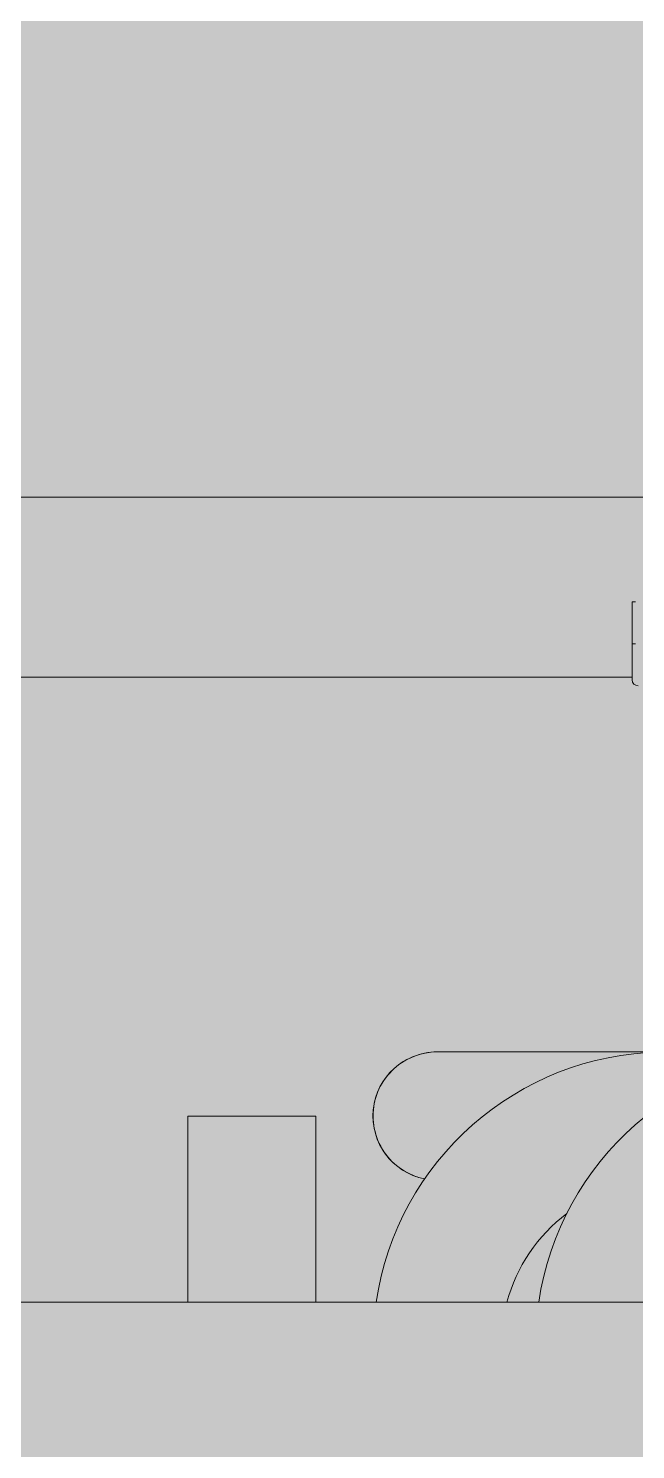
# Model space of a CAD drawing. Header units: centimetres. Extents: x 405564 to 502064, y 46284 to 60634.
# Drawn here: x 484893.05 to 484903.15, y 56693.66 to 56717.31 of the extents above; entities that cross this region are included whole.
import ezdxf

# ---------------------------------------------------------------- set-up
doc = ezdxf.new("R2010")
doc.units = ezdxf.units.CM
doc.layers.get('0').update_dxf_attribs({"color": 8, "lineweight": 9})
doc.layers.add('0-KRCN-MİMARİ-220526', color=8, linetype='Continuous', lineweight=9)
doc.layers.add('Visible (ISO)', color=8, linetype='Continuous', lineweight=18)
doc.layers.add('AS_NOT_MIMARI', color=8, linetype='Continuous')

# ---------------------------------------------------------------- blocks, each defined once
blk = doc.blocks.new('A$Cdfb98813')
h = blk.add_hatch()
h.set_pattern_fill('ANGLE', color=256, scale=0.3)
h.set_pattern_definition([(0, (182.2423, -979.0145), (0, 2.0955), [1.524, -0.5715]), (90, (182.2423, -979.0145), (-2.0955, 1e-16), [1.524, -0.5715])])
h.paths.add_polyline_path([(1918.018, 199.001), (1545.018, 199.001), (1545.018, 300), (1515.018, 300), (1515.018, 199.001), (238.979, 199.001), (238.979, -429.5), (238.979, -658.015), (1918.018, -658.015)])
h.paths.add_polyline_path([(268.979, -429.5), (268.979, 169.001), (1888.018, 169.001), (1888.018, -628.015), (268.979, -628.015), (268.979, -453.5)], flags=16)
h.paths.add_polyline_path([(1888.018, -429.5), (268.979, -429.5), (268.979, -459.5), (1888.018, -459.5)], flags=0)
h = blk.add_hatch()
h.set_pattern_fill('ANGLE', color=256)
h.set_pattern_definition([(0, (-483849.746, -58273.935), (0, 6.985), [5.08, -1.905]), (90, (-483849.746, -58273.935), (-6.985, 4e-16), [5.08, -1.905])])
h.paths.add_polyline_path([(425.139, -15.05), (800.139, -15.05), (800.139, -100), (900, -100), (900.139, -15.05), (1700, -15.05), (1700, -100), (1800, -100), (1800.139, -15.05), (2235.139, -15.05), (2235.139, -206), (425.139, -206.05)])
at = {"layer": 'Visible (ISO)'}
for p, q in [((1054.257, -123.05), (1020.003, -123.05)), ((1053.396, -124.792), (1053.341, -124.792)), ((1053.341, -124.792), (1053.341, -125.492)), ((1053.341, -125.492), (1053.341, -126.092)), ((1053.341, -125.492), (1053.396, -125.492)), ((1053.341, -126.05), (1035.898, -126.05)), ((1053.817, -132.285), (1050.1, -132.285)), ((1048.084, -133.352), (1045.95, -133.352)), ((1045.95, -133.352), (1045.95, -136.45)), ((1048.084, -133.352), (1048.084, -136.45)), ((989.155, -136.45), (1151.675, -136.45))]:
    blk.add_line(p, q, dxfattribs=at)
for centre, radius, start, end in [((1053.441, -126.092), 0.1, 180, 270), ((1050.099, -133.352), 1.067, 90.0057, 258.7509), ((1053.909, -137.162), 4.877, 91.1052, 171.6094), ((1056.614, -137.162), 4.877, 91.1052, 171.6094), ((1053.909, -137.162), 2.743, 127.0829, 164.9646)]:
    blk.add_arc(centre, radius, start, end, dxfattribs=at)
blk.add_open_spline([(1050.099, -132.285), (1049.819, -132.285), (1049.543, -132.4), (1049.346, -132.598), (1049.247, -132.697), (1049.168, -132.814), (1049.115, -132.944), (1049.061, -133.073), (1049.033, -133.212), (1049.033, -133.352), (1049.034, -133.493), (1049.061, -133.631), (1049.115, -133.761), (1049.169, -133.89), (1049.248, -134.008), (1049.347, -134.107), (1049.446, -134.205), (1049.564, -134.284), (1049.693, -134.337), (1049.756, -134.364), (1049.823, -134.384), (1049.891, -134.398)], degree=3, knots=[-1, -1, -1, -1, -0.875, -0.875, -0.875, -0.8125, -0.8125, -0.8125, -0.75, -0.75, -0.75, -0.6875, -0.6875, -0.6875, -0.625, -0.625, -0.625, -0.5625, -0.5625, -0.5625, -0.5314707, -0.5314707, -0.5314707, -0.5314707], dxfattribs=at)
blk.add_open_spline([(1050.1, -132.285), (1050.1, -132.285), (1050.1, -132.285), (1050.099, -132.285)], degree=3, dxfattribs=at)
blk = doc.blocks.new('A$C6A10306C')
at = {"layer": 'AS_NOT_MIMARI'}
blk.add_blockref('A$Cdfb98813', (13285.68, -3801.454), dxfattribs=at)

msp = doc.modelspace()

# ---------------------------------------------------------------- block references
at = {"layer": '0-KRCN-MİMARİ-220526'}
msp.add_blockref('A$C6A10306C', (470564.066, 60634.016), dxfattribs=at)

doc.saveas('drawing.dxf')
